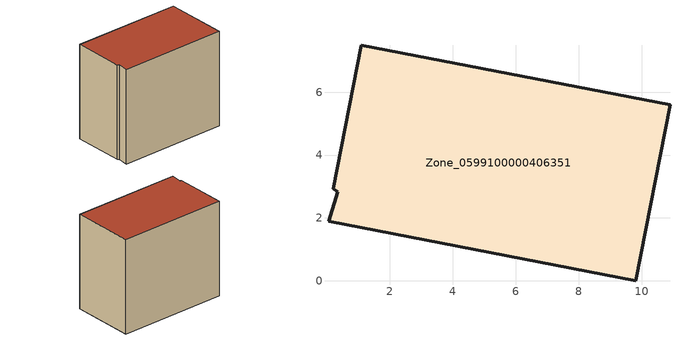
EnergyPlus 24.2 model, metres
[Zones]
Zone_0599100000406351
 floor ground (C_G): 0.34,2.83 0.2,2.94 1.09,7.5 10.91,5.6 9.82,0 0.05,1.89 z0
 wall outside (C_F): 9.82,0 10.91,5.6 1.09,7.5 0.2,2.94 0.34,2.83 0.05,1.89 9.82,0 z0:8.69
 roof outside (C_R): 0.34,2.83 0.05,1.89 9.82,0 10.91,5.6 1.09,7.5 0.2,2.94 z8.69
[BUILDING]
Pand.0599100000406351: North Axis=0; Terrain=City; Loads Convergence Tolerance Value=0.04; Temperature Convergence Tolerance Value=0.4; Solar Distribution=FullExterior; Maximum Number of Warmup Days=25; Minimum Number of Warmup Days=1
[Site:Location]
Rotterdam.The.Hague.AP_ZH_NLD Design_Conditions: Latitude=51.96; Longitude=4.45; Time Zone=1; Elevation=-4.5
[SITE:GROUNDTEMPERATURE:BUILDINGSURFACE]
18, 18, 18, 18, 18, 18, 18, 18, 18, 18, 18, 18
[MATERIAL] Thermal Absorptance=0.9; Solar Absorptance=0.7; Visible Absorptance=0.7
Name | Roughness | Thickness | Conductivity | Density | Specific Heat
G.TI.1992-2005 | MediumSmooth | 0.15 | 0.06 | 540 | 1210
F.TI.1992-2005 | Rough | 0.3 | 0.12 | 1920 | 840
R.TI.1992-2005 | MediumRough | 0.2 | 0.08 | 1500 | 1000
[CONSTRUCTION]
C_G: G.TI.1992-2005
C_F: F.TI.1992-2005
C_R: R.TI.1992-2005
[ZONE]
Zone_0599100000406351: Type=1; Multiplier=1; Ceiling Height=Autocalculate; Volume=Autocalculate; Floor Area=autocalculate; Part of Total Floor Area=Yes
[ZONEINFILTRATION:DESIGNFLOWRATE]
Infil_Zone_0599100000406351: Zone or ZoneList or Space or SpaceList=Zone_0599100000406351; Schedule=AlwaysOn; Design Flow Rate Calculation Method=Flow/Area; Flow Rate per Floor Area=0.0015; Constant Term Coefficient=1; Temperature Term Coefficient=0; Velocity Term Coefficient=0; Velocity Squared Term Coefficient=0
[HVACTEMPLATE:ZONE:IDEALLOADSAIRSYSTEM]
Zone_0599100000406351: Maximum Heating Supply Air Temperature=50; Minimum Cooling Supply Air Temperature=13; Maximum Heating Supply Air Humidity Ratio=0.0156; Minimum Cooling Supply Air Humidity Ratio=0.0077; Heating Limit=NoLimit; Cooling Limit=NoLimit; Dehumidification Control Type=ConstantSensibleHeatRatio; Cooling Sensible Heat Ratio=0.7; Dehumidification Setpoint=60; Humidification Control Type=None; Humidification Setpoint=30; Outdoor Air Method=None; Outdoor Air Flow Rate per Person=0.00944; Outdoor Air Flow Rate per Zone Floor Area=0; Outdoor Air Flow Rate per Zone=0; Demand Controlled Ventilation Type=None; Outdoor Air Economizer Type=NoEconomizer; Heat Recovery Type=None; Sensible Heat Recovery Effectiveness=0.7; Latent Heat Recovery Effectiveness=0.65
[ZONECONTROL:THERMOSTAT]
ThermostatControl_Zone_0599100000406351: Zone or ZoneList=Zone_0599100000406351; Control Type Schedule=DualSetpointControlType; Control 1=Thermostat_Zone_0599100000406351; Temperature Difference Between Cutout And Setpoint=0
[THERMOSTATSETPOINT:DUALSETPOINT]
Thermostat_Zone_0599100000406351: Heating Setpoint Temperature Schedule=HeatingSetpoint_Zone_0599100000406351; Cooling Setpoint Temperature Schedule=CoolingSetpoint_Zone_0599100000406351
[SCHEDULE:COMPACT]
HeatingSetpoint_Zone_0599100000406351: Through: 12/31, For: AllDays, Until: 24:00, 21
CoolingSetpoint_Zone_0599100000406351: Through: 12/31, For: AllDays, Until: 24:00, 24
DualSetpointControlType: Through: 12/31, For: AllDays, Until: 24:00, 4
AlwaysOn: Through: 12/31, For: AllDays, Until: 24:00, 1
